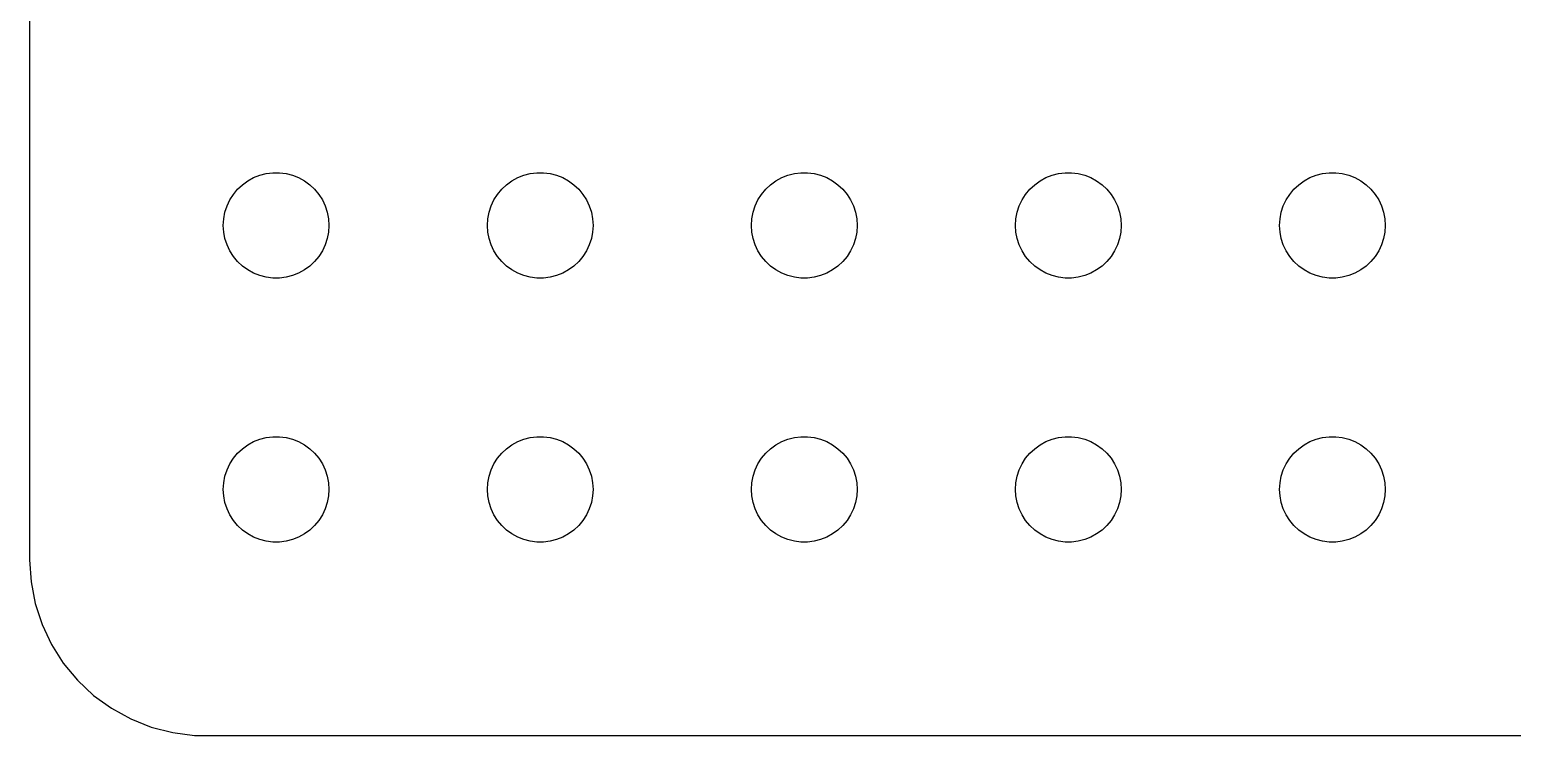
# Model space of a CAD drawing. Header units: metres. Extents: x -44 to 44, y 248 to 508.
# Drawn here: x -44.5 to -2.39, y 356.01 to 376.06 of the extents above; entities that cross this region are included whole.
import ezdxf

# ---------------------------------------------------------------- set-up
doc = ezdxf.new("R2010")
doc.units = ezdxf.units.M

msp = doc.modelspace()

# ---------------------------------------------------------------- linework, layer by layer
for p, q in [((-44.5, 395), (-44.5, 361)), ((-38.3037, 371.766), (-38.1387, 371.857)), ((-38.1387, 371.857), (-37.9635, 371.927)), ((-37.9635, 371.927), (-37.7811, 371.973)), ((-37.7811, 371.973), (-37.5942, 371.997)), ((-37.5942, 371.997), (-37.4058, 371.997)), ((-37.4058, 371.997), (-37.2189, 371.973)), ((-37.2189, 371.973), (-37.0365, 371.927)), ((-37.0365, 371.927), (-36.8613, 371.857)), ((-36.8613, 371.857), (-36.6963, 371.766)), ((-30.8037, 371.766), (-30.6387, 371.857)), ((-30.6387, 371.857), (-30.4635, 371.927)), ((-30.4635, 371.927), (-30.2811, 371.973)), ((-30.2811, 371.973), (-30.0942, 371.997)), ((-30.0942, 371.997), (-29.9058, 371.997)), ((-29.9058, 371.997), (-29.7189, 371.973)), ((-29.7189, 371.973), (-29.5365, 371.927)), ((-29.5365, 371.927), (-29.3613, 371.857)), ((-29.3613, 371.857), (-29.1963, 371.766)), ((-23.3037, 371.766), (-23.1387, 371.857)), ((-23.1387, 371.857), (-22.9635, 371.927)), ((-22.9635, 371.927), (-22.7811, 371.973)), ((-22.7811, 371.973), (-22.5942, 371.997)), ((-22.5942, 371.997), (-22.4058, 371.997)), ((-22.4058, 371.997), (-22.2189, 371.973)), ((-22.2189, 371.973), (-22.0365, 371.927)), ((-22.0365, 371.927), (-21.8613, 371.857)), ((-21.8613, 371.857), (-21.6963, 371.766)), ((-15.8037, 371.766), (-15.6387, 371.857)), ((-15.6387, 371.857), (-15.4635, 371.927)), ((-15.4635, 371.927), (-15.2811, 371.973)), ((-15.2811, 371.973), (-15.0942, 371.997)), ((-15.0942, 371.997), (-14.9058, 371.997)), ((-14.9058, 371.997), (-14.7189, 371.973)), ((-14.7189, 371.973), (-14.5365, 371.927)), ((-14.5365, 371.927), (-14.3613, 371.857)), ((-14.3613, 371.857), (-14.1963, 371.766)), ((-8.30373, 371.766), (-8.13866, 371.857)), ((-8.13866, 371.857), (-7.96352, 371.927)), ((-7.96352, 371.927), (-7.78107, 371.973)), ((-7.78107, 371.973), (-7.59418, 371.997)), ((-7.59418, 371.997), (-7.40581, 371.997)), ((-7.40581, 371.997), (-7.21892, 371.973)), ((-7.21892, 371.973), (-7.03647, 371.927)), ((-7.03647, 371.927), (-6.86133, 371.857)), ((-6.86133, 371.857), (-6.69626, 371.766)), ((-38.7135, 371.382), (-38.5934, 371.527)), ((-38.5934, 371.527), (-38.4561, 371.656)), ((-38.4561, 371.656), (-38.3037, 371.766)), ((-36.6963, 371.766), (-36.5439, 371.656)), ((-36.5439, 371.656), (-36.4065, 371.527)), ((-36.4065, 371.527), (-36.2865, 371.382)), ((-31.2135, 371.382), (-31.0934, 371.527)), ((-31.0934, 371.527), (-30.9561, 371.656)), ((-30.9561, 371.656), (-30.8037, 371.766)), ((-29.1963, 371.766), (-29.0439, 371.656)), ((-29.0439, 371.656), (-28.9065, 371.527)), ((-28.9065, 371.527), (-28.7865, 371.382)), ((-23.7135, 371.382), (-23.5934, 371.527)), ((-23.5934, 371.527), (-23.4561, 371.656)), ((-23.4561, 371.656), (-23.3037, 371.766)), ((-21.6963, 371.766), (-21.5439, 371.656)), ((-21.5439, 371.656), (-21.4065, 371.527)), ((-21.4065, 371.527), (-21.2865, 371.382)), ((-16.2135, 371.382), (-16.0934, 371.527)), ((-16.0934, 371.527), (-15.9561, 371.656)), ((-15.9561, 371.656), (-15.8037, 371.766)), ((-14.1963, 371.766), (-14.0439, 371.656)), ((-14.0439, 371.656), (-13.9065, 371.527)), ((-13.9065, 371.527), (-13.7865, 371.382)), ((-8.71352, 371.382), (-8.59344, 371.527)), ((-8.59344, 371.527), (-8.45613, 371.656)), ((-8.45613, 371.656), (-8.30373, 371.766)), ((-6.69626, 371.766), (-6.54385, 371.656)), ((-6.54385, 371.656), (-6.40654, 371.527)), ((-6.40654, 371.527), (-6.28647, 371.382)), ((-38.9529, 370.873), (-38.8947, 371.052)), ((-38.8947, 371.052), (-38.8145, 371.223)), ((-38.8145, 371.223), (-38.7135, 371.382)), ((-36.2865, 371.382), (-36.1855, 371.223)), ((-36.1855, 371.223), (-36.1053, 371.052)), ((-36.1053, 371.052), (-36.0471, 370.873)), ((-31.4529, 370.873), (-31.3947, 371.052)), ((-31.3947, 371.052), (-31.3145, 371.223)), ((-31.3145, 371.223), (-31.2135, 371.382)), ((-28.7865, 371.382), (-28.6855, 371.223)), ((-28.6855, 371.223), (-28.6053, 371.052)), ((-28.6053, 371.052), (-28.5471, 370.873)), ((-23.9529, 370.873), (-23.8947, 371.052)), ((-23.8947, 371.052), (-23.8145, 371.223)), ((-23.8145, 371.223), (-23.7135, 371.382)), ((-21.2865, 371.382), (-21.1855, 371.223)), ((-21.1855, 371.223), (-21.1053, 371.052)), ((-21.1053, 371.052), (-21.0471, 370.873)), ((-16.4529, 370.873), (-16.3947, 371.052)), ((-16.3947, 371.052), (-16.3145, 371.223)), ((-16.3145, 371.223), (-16.2135, 371.382)), ((-13.7865, 371.382), (-13.6855, 371.223)), ((-13.6855, 371.223), (-13.6053, 371.052)), ((-13.6053, 371.052), (-13.5471, 370.873)), ((-8.95287, 370.873), (-8.89465, 371.052)), ((-8.89465, 371.052), (-8.81445, 371.223)), ((-8.81445, 371.223), (-8.71352, 371.382)), ((-6.28647, 371.382), (-6.18553, 371.223)), ((-6.18553, 371.223), (-6.10533, 371.052)), ((-6.10533, 371.052), (-6.04712, 370.873)), ((-39, 370.5), (-38.9882, 370.688)), ((-38.9882, 370.688), (-38.9529, 370.873)), ((-36.0471, 370.873), (-36.0118, 370.688)), ((-36.0118, 370.688), (-36, 370.5)), ((-31.5, 370.5), (-31.4882, 370.688)), ((-31.4882, 370.688), (-31.4529, 370.873)), ((-28.5471, 370.873), (-28.5118, 370.688)), ((-28.5118, 370.688), (-28.5, 370.5)), ((-24, 370.5), (-23.9882, 370.688)), ((-23.9882, 370.688), (-23.9529, 370.873)), ((-21.0471, 370.873), (-21.0118, 370.688)), ((-21.0118, 370.688), (-21, 370.5)), ((-16.5, 370.5), (-16.4882, 370.688)), ((-16.4882, 370.688), (-16.4529, 370.873)), ((-13.5471, 370.873), (-13.5118, 370.688)), ((-13.5118, 370.688), (-13.5, 370.5)), ((-9, 370.5), (-8.98816, 370.688)), ((-8.98816, 370.688), (-8.95287, 370.873)), ((-6.04712, 370.873), (-6.01183, 370.688)), ((-6.01183, 370.688), (-6, 370.5)), ((-38.9882, 370.312), (-39, 370.5)), ((-38.9529, 370.127), (-38.9882, 370.312)), ((-36.0118, 370.312), (-36.0471, 370.127)), ((-36, 370.5), (-36.0118, 370.312)), ((-31.4882, 370.312), (-31.5, 370.5)), ((-31.4529, 370.127), (-31.4882, 370.312)), ((-28.5118, 370.312), (-28.5471, 370.127)), ((-28.5, 370.5), (-28.5118, 370.312)), ((-23.9882, 370.312), (-24, 370.5)), ((-23.9529, 370.127), (-23.9882, 370.312)), ((-21.0118, 370.312), (-21.0471, 370.127)), ((-21, 370.5), (-21.0118, 370.312)), ((-16.4882, 370.312), (-16.5, 370.5)), ((-16.4529, 370.127), (-16.4882, 370.312)), ((-13.5118, 370.312), (-13.5471, 370.127)), ((-13.5, 370.5), (-13.5118, 370.312)), ((-8.98816, 370.312), (-9, 370.5)), ((-8.95287, 370.127), (-8.98816, 370.312)), ((-6.01183, 370.312), (-6.04712, 370.127)), ((-6, 370.5), (-6.01183, 370.312)), ((-38.8947, 369.948), (-38.9529, 370.127)), ((-38.8145, 369.777), (-38.8947, 369.948)), ((-38.7135, 369.618), (-38.8145, 369.777)), ((-36.1855, 369.777), (-36.2865, 369.618)), ((-36.1053, 369.948), (-36.1855, 369.777)), ((-36.0471, 370.127), (-36.1053, 369.948)), ((-31.3947, 369.948), (-31.4529, 370.127)), ((-31.3145, 369.777), (-31.3947, 369.948)), ((-31.2135, 369.618), (-31.3145, 369.777)), ((-28.6855, 369.777), (-28.7865, 369.618)), ((-28.6053, 369.948), (-28.6855, 369.777)), ((-28.5471, 370.127), (-28.6053, 369.948)), ((-23.8947, 369.948), (-23.9529, 370.127)), ((-23.8145, 369.777), (-23.8947, 369.948)), ((-23.7135, 369.618), (-23.8145, 369.777)), ((-21.1855, 369.777), (-21.2865, 369.618)), ((-21.1053, 369.948), (-21.1855, 369.777)), ((-21.0471, 370.127), (-21.1053, 369.948)), ((-16.3947, 369.948), (-16.4529, 370.127)), ((-16.3145, 369.777), (-16.3947, 369.948)), ((-16.2135, 369.618), (-16.3145, 369.777)), ((-13.6855, 369.777), (-13.7865, 369.618)), ((-13.6053, 369.948), (-13.6855, 369.777)), ((-13.5471, 370.127), (-13.6053, 369.948)), ((-8.89465, 369.948), (-8.95287, 370.127)), ((-8.81445, 369.777), (-8.89465, 369.948)), ((-8.71352, 369.618), (-8.81445, 369.777)), ((-6.18553, 369.777), (-6.28647, 369.618)), ((-6.10533, 369.948), (-6.18553, 369.777)), ((-6.04712, 370.127), (-6.10533, 369.948)), ((-38.5934, 369.473), (-38.7135, 369.618)), ((-38.4561, 369.344), (-38.5934, 369.473)), ((-38.3037, 369.234), (-38.4561, 369.344)), ((-36.5439, 369.344), (-36.6963, 369.234)), ((-36.4065, 369.473), (-36.5439, 369.344)), ((-36.2865, 369.618), (-36.4065, 369.473)), ((-31.0934, 369.473), (-31.2135, 369.618)), ((-30.9561, 369.344), (-31.0934, 369.473)), ((-30.8037, 369.234), (-30.9561, 369.344)), ((-29.0439, 369.344), (-29.1963, 369.234)), ((-28.9065, 369.473), (-29.0439, 369.344)), ((-28.7865, 369.618), (-28.9065, 369.473)), ((-23.5934, 369.473), (-23.7135, 369.618)), ((-23.4561, 369.344), (-23.5934, 369.473)), ((-23.3037, 369.234), (-23.4561, 369.344)), ((-21.5439, 369.344), (-21.6963, 369.234)), ((-21.4065, 369.473), (-21.5439, 369.344)), ((-21.2865, 369.618), (-21.4065, 369.473)), ((-16.0934, 369.473), (-16.2135, 369.618)), ((-15.9561, 369.344), (-16.0934, 369.473)), ((-15.8037, 369.234), (-15.9561, 369.344)), ((-14.0439, 369.344), (-14.1963, 369.234)), ((-13.9065, 369.473), (-14.0439, 369.344)), ((-13.7865, 369.618), (-13.9065, 369.473)), ((-8.59344, 369.473), (-8.71352, 369.618)), ((-8.45613, 369.344), (-8.59344, 369.473)), ((-8.30373, 369.234), (-8.45613, 369.344)), ((-6.54385, 369.344), (-6.69626, 369.234)), ((-6.40654, 369.473), (-6.54385, 369.344)), ((-6.28647, 369.618), (-6.40654, 369.473)), ((-38.1387, 369.143), (-38.3037, 369.234)), ((-37.9635, 369.073), (-38.1387, 369.143)), ((-37.7811, 369.027), (-37.9635, 369.073)), ((-37.5942, 369.003), (-37.7811, 369.027)), ((-37.4058, 369.003), (-37.5942, 369.003)), ((-37.2189, 369.027), (-37.4058, 369.003)), ((-37.0365, 369.073), (-37.2189, 369.027)), ((-36.8613, 369.143), (-37.0365, 369.073)), ((-36.6963, 369.234), (-36.8613, 369.143)), ((-30.6387, 369.143), (-30.8037, 369.234)), ((-30.4635, 369.073), (-30.6387, 369.143)), ((-30.2811, 369.027), (-30.4635, 369.073)), ((-30.0942, 369.003), (-30.2811, 369.027)), ((-29.9058, 369.003), (-30.0942, 369.003)), ((-29.7189, 369.027), (-29.9058, 369.003)), ((-29.5365, 369.073), (-29.7189, 369.027)), ((-29.3613, 369.143), (-29.5365, 369.073)), ((-29.1963, 369.234), (-29.3613, 369.143)), ((-23.1387, 369.143), (-23.3037, 369.234)), ((-22.9635, 369.073), (-23.1387, 369.143)), ((-22.7811, 369.027), (-22.9635, 369.073)), ((-22.5942, 369.003), (-22.7811, 369.027)), ((-22.4058, 369.003), (-22.5942, 369.003)), ((-22.2189, 369.027), (-22.4058, 369.003)), ((-22.0365, 369.073), (-22.2189, 369.027)), ((-21.8613, 369.143), (-22.0365, 369.073)), ((-21.6963, 369.234), (-21.8613, 369.143)), ((-15.6387, 369.143), (-15.8037, 369.234)), ((-15.4635, 369.073), (-15.6387, 369.143)), ((-15.2811, 369.027), (-15.4635, 369.073)), ((-15.0942, 369.003), (-15.2811, 369.027)), ((-14.9058, 369.003), (-15.0942, 369.003)), ((-14.7189, 369.027), (-14.9058, 369.003)), ((-14.5365, 369.073), (-14.7189, 369.027)), ((-14.3613, 369.143), (-14.5365, 369.073)), ((-14.1963, 369.234), (-14.3613, 369.143)), ((-8.13866, 369.143), (-8.30373, 369.234)), ((-7.96352, 369.073), (-8.13866, 369.143)), ((-7.78107, 369.027), (-7.96352, 369.073)), ((-7.59418, 369.003), (-7.78107, 369.027)), ((-7.40581, 369.003), (-7.59418, 369.003)), ((-7.21892, 369.027), (-7.40581, 369.003)), ((-7.03647, 369.073), (-7.21892, 369.027)), ((-6.86133, 369.143), (-7.03647, 369.073)), ((-6.69626, 369.234), (-6.86133, 369.143)), ((-38.4561, 364.156), (-38.3037, 364.266)), ((-38.3037, 364.266), (-38.1387, 364.357)), ((-38.1387, 364.357), (-37.9635, 364.427)), ((-37.9635, 364.427), (-37.7811, 364.473)), ((-37.7811, 364.473), (-37.5942, 364.497)), ((-37.5942, 364.497), (-37.4058, 364.497)), ((-37.4058, 364.497), (-37.2189, 364.473)), ((-37.2189, 364.473), (-37.0365, 364.427)), ((-37.0365, 364.427), (-36.8613, 364.357)), ((-36.8613, 364.357), (-36.6963, 364.266)), ((-36.6963, 364.266), (-36.5439, 364.156)), ((-30.9561, 364.156), (-30.8037, 364.266)), ((-30.8037, 364.266), (-30.6387, 364.357)), ((-30.6387, 364.357), (-30.4635, 364.427)), ((-30.4635, 364.427), (-30.2811, 364.473)), ((-30.2811, 364.473), (-30.0942, 364.497)), ((-30.0942, 364.497), (-29.9058, 364.497)), ((-29.9058, 364.497), (-29.7189, 364.473)), ((-29.7189, 364.473), (-29.5365, 364.427)), ((-29.5365, 364.427), (-29.3613, 364.357)), ((-29.3613, 364.357), (-29.1963, 364.266)), ((-29.1963, 364.266), (-29.0439, 364.156)), ((-23.4561, 364.156), (-23.3037, 364.266)), ((-23.3037, 364.266), (-23.1387, 364.357)), ((-23.1387, 364.357), (-22.9635, 364.427)), ((-22.9635, 364.427), (-22.7811, 364.473)), ((-22.7811, 364.473), (-22.5942, 364.497)), ((-22.5942, 364.497), (-22.4058, 364.497)), ((-22.4058, 364.497), (-22.2189, 364.473)), ((-22.2189, 364.473), (-22.0365, 364.427)), ((-22.0365, 364.427), (-21.8613, 364.357)), ((-21.8613, 364.357), (-21.6963, 364.266)), ((-21.6963, 364.266), (-21.5439, 364.156)), ((-15.9561, 364.156), (-15.8037, 364.266)), ((-15.8037, 364.266), (-15.6387, 364.357)), ((-15.6387, 364.357), (-15.4635, 364.427)), ((-15.4635, 364.427), (-15.2811, 364.473)), ((-15.2811, 364.473), (-15.0942, 364.497)), ((-15.0942, 364.497), (-14.9058, 364.497)), ((-14.9058, 364.497), (-14.7189, 364.473)), ((-14.7189, 364.473), (-14.5365, 364.427)), ((-14.5365, 364.427), (-14.3613, 364.357)), ((-14.3613, 364.357), (-14.1963, 364.266)), ((-14.1963, 364.266), (-14.0439, 364.156)), ((-8.45613, 364.156), (-8.30373, 364.266)), ((-8.30373, 364.266), (-8.13866, 364.357)), ((-8.13866, 364.357), (-7.96352, 364.427)), ((-7.96352, 364.427), (-7.78107, 364.473)), ((-7.78107, 364.473), (-7.59418, 364.497)), ((-7.59418, 364.497), (-7.40581, 364.497)), ((-7.40581, 364.497), (-7.21892, 364.473)), ((-7.21892, 364.473), (-7.03647, 364.427)), ((-7.03647, 364.427), (-6.86133, 364.357)), ((-6.86133, 364.357), (-6.69626, 364.266)), ((-6.69626, 364.266), (-6.54385, 364.156)), ((-38.8145, 363.723), (-38.7135, 363.882)), ((-38.7135, 363.882), (-38.5934, 364.027)), ((-38.5934, 364.027), (-38.4561, 364.156)), ((-36.5439, 364.156), (-36.4065, 364.027)), ((-36.4065, 364.027), (-36.2865, 363.882)), ((-36.2865, 363.882), (-36.1855, 363.723)), ((-31.3145, 363.723), (-31.2135, 363.882)), ((-31.2135, 363.882), (-31.0934, 364.027)), ((-31.0934, 364.027), (-30.9561, 364.156)), ((-29.0439, 364.156), (-28.9065, 364.027)), ((-28.9065, 364.027), (-28.7865, 363.882)), ((-28.7865, 363.882), (-28.6855, 363.723)), ((-23.8145, 363.723), (-23.7135, 363.882)), ((-23.7135, 363.882), (-23.5934, 364.027)), ((-23.5934, 364.027), (-23.4561, 364.156)), ((-21.5439, 364.156), (-21.4065, 364.027)), ((-21.4065, 364.027), (-21.2865, 363.882)), ((-21.2865, 363.882), (-21.1855, 363.723)), ((-16.3145, 363.723), (-16.2135, 363.882)), ((-16.2135, 363.882), (-16.0934, 364.027)), ((-16.0934, 364.027), (-15.9561, 364.156)), ((-14.0439, 364.156), (-13.9065, 364.027)), ((-13.9065, 364.027), (-13.7865, 363.882)), ((-13.7865, 363.882), (-13.6855, 363.723)), ((-8.81445, 363.723), (-8.71352, 363.882)), ((-8.71352, 363.882), (-8.59344, 364.027)), ((-8.59344, 364.027), (-8.45613, 364.156)), ((-6.54385, 364.156), (-6.40654, 364.027)), ((-6.40654, 364.027), (-6.28647, 363.882)), ((-6.28647, 363.882), (-6.18553, 363.723)), ((-38.9529, 363.373), (-38.8947, 363.552)), ((-38.8947, 363.552), (-38.8145, 363.723)), ((-36.1855, 363.723), (-36.1053, 363.552)), ((-36.1053, 363.552), (-36.0471, 363.373)), ((-31.4529, 363.373), (-31.3947, 363.552)), ((-31.3947, 363.552), (-31.3145, 363.723)), ((-28.6855, 363.723), (-28.6053, 363.552)), ((-28.6053, 363.552), (-28.5471, 363.373)), ((-23.9529, 363.373), (-23.8947, 363.552)), ((-23.8947, 363.552), (-23.8145, 363.723)), ((-21.1855, 363.723), (-21.1053, 363.552)), ((-21.1053, 363.552), (-21.0471, 363.373)), ((-16.4529, 363.373), (-16.3947, 363.552)), ((-16.3947, 363.552), (-16.3145, 363.723)), ((-13.6855, 363.723), (-13.6053, 363.552)), ((-13.6053, 363.552), (-13.5471, 363.373)), ((-8.95287, 363.373), (-8.89465, 363.552)), ((-8.89465, 363.552), (-8.81445, 363.723)), ((-6.18553, 363.723), (-6.10533, 363.552)), ((-6.10533, 363.552), (-6.04712, 363.373)), ((-39, 363), (-38.9882, 363.188)), ((-38.9882, 362.812), (-39, 363)), ((-38.9882, 363.188), (-38.9529, 363.373)), ((-36.0471, 363.373), (-36.0118, 363.188)), ((-36.0118, 363.188), (-36, 363)), ((-36, 363), (-36.0118, 362.812)), ((-31.5, 363), (-31.4882, 363.188)), ((-31.4882, 362.812), (-31.5, 363)), ((-31.4882, 363.188), (-31.4529, 363.373)), ((-28.5471, 363.373), (-28.5118, 363.188)), ((-28.5118, 363.188), (-28.5, 363)), ((-28.5, 363), (-28.5118, 362.812)), ((-24, 363), (-23.9882, 363.188)), ((-23.9882, 362.812), (-24, 363)), ((-23.9882, 363.188), (-23.9529, 363.373)), ((-21.0471, 363.373), (-21.0118, 363.188)), ((-21.0118, 363.188), (-21, 363)), ((-21, 363), (-21.0118, 362.812)), ((-16.5, 363), (-16.4882, 363.188)), ((-16.4882, 362.812), (-16.5, 363)), ((-16.4882, 363.188), (-16.4529, 363.373)), ((-13.5471, 363.373), (-13.5118, 363.188)), ((-13.5118, 363.188), (-13.5, 363)), ((-13.5, 363), (-13.5118, 362.812)), ((-9, 363), (-8.98816, 363.188)), ((-8.98816, 362.812), (-9, 363)), ((-8.98816, 363.188), (-8.95287, 363.373)), ((-6.04712, 363.373), (-6.01183, 363.188)), ((-6.01183, 363.188), (-6, 363)), ((-6, 363), (-6.01183, 362.812)), ((-38.9529, 362.627), (-38.9882, 362.812)), ((-38.8947, 362.448), (-38.9529, 362.627)), ((-36.0471, 362.627), (-36.1053, 362.448)), ((-36.0118, 362.812), (-36.0471, 362.627)), ((-31.4529, 362.627), (-31.4882, 362.812)), ((-31.3947, 362.448), (-31.4529, 362.627)), ((-28.5471, 362.627), (-28.6053, 362.448)), ((-28.5118, 362.812), (-28.5471, 362.627)), ((-23.9529, 362.627), (-23.9882, 362.812)), ((-23.8947, 362.448), (-23.9529, 362.627)), ((-21.0471, 362.627), (-21.1053, 362.448)), ((-21.0118, 362.812), (-21.0471, 362.627)), ((-16.4529, 362.627), (-16.4882, 362.812)), ((-16.3947, 362.448), (-16.4529, 362.627)), ((-13.5471, 362.627), (-13.6053, 362.448)), ((-13.5118, 362.812), (-13.5471, 362.627)), ((-8.95287, 362.627), (-8.98816, 362.812)), ((-8.89465, 362.448), (-8.95287, 362.627)), ((-6.04712, 362.627), (-6.10533, 362.448)), ((-6.01183, 362.812), (-6.04712, 362.627)), ((-38.8145, 362.277), (-38.8947, 362.448)), ((-38.7135, 362.118), (-38.8145, 362.277)), ((-36.1855, 362.277), (-36.2865, 362.118)), ((-36.1053, 362.448), (-36.1855, 362.277)), ((-31.3145, 362.277), (-31.3947, 362.448)), ((-31.2135, 362.118), (-31.3145, 362.277)), ((-28.6855, 362.277), (-28.7865, 362.118)), ((-28.6053, 362.448), (-28.6855, 362.277)), ((-23.8145, 362.277), (-23.8947, 362.448)), ((-23.7135, 362.118), (-23.8145, 362.277)), ((-21.1855, 362.277), (-21.2865, 362.118)), ((-21.1053, 362.448), (-21.1855, 362.277)), ((-16.3145, 362.277), (-16.3947, 362.448)), ((-16.2135, 362.118), (-16.3145, 362.277)), ((-13.6855, 362.277), (-13.7865, 362.118)), ((-13.6053, 362.448), (-13.6855, 362.277)), ((-8.81445, 362.277), (-8.89465, 362.448)), ((-8.71352, 362.118), (-8.81445, 362.277)), ((-6.18553, 362.277), (-6.28647, 362.118)), ((-6.10533, 362.448), (-6.18553, 362.277)), ((-38.5934, 361.973), (-38.7135, 362.118)), ((-38.4561, 361.844), (-38.5934, 361.973)), ((-38.3037, 361.734), (-38.4561, 361.844)), ((-38.1387, 361.643), (-38.3037, 361.734)), ((-36.6963, 361.734), (-36.8613, 361.643)), ((-36.5439, 361.844), (-36.6963, 361.734)), ((-36.4065, 361.973), (-36.5439, 361.844)), ((-36.2865, 362.118), (-36.4065, 361.973)), ((-31.0934, 361.973), (-31.2135, 362.118)), ((-30.9561, 361.844), (-31.0934, 361.973)), ((-30.8037, 361.734), (-30.9561, 361.844)), ((-30.6387, 361.643), (-30.8037, 361.734)), ((-29.1963, 361.734), (-29.3613, 361.643)), ((-29.0439, 361.844), (-29.1963, 361.734)), ((-28.9065, 361.973), (-29.0439, 361.844)), ((-28.7865, 362.118), (-28.9065, 361.973)), ((-23.5934, 361.973), (-23.7135, 362.118)), ((-23.4561, 361.844), (-23.5934, 361.973)), ((-23.3037, 361.734), (-23.4561, 361.844)), ((-23.1387, 361.643), (-23.3037, 361.734)), ((-21.6963, 361.734), (-21.8613, 361.643)), ((-21.5439, 361.844), (-21.6963, 361.734)), ((-21.4065, 361.973), (-21.5439, 361.844)), ((-21.2865, 362.118), (-21.4065, 361.973)), ((-16.0934, 361.973), (-16.2135, 362.118)), ((-15.9561, 361.844), (-16.0934, 361.973)), ((-15.8037, 361.734), (-15.9561, 361.844)), ((-15.6387, 361.643), (-15.8037, 361.734)), ((-14.1963, 361.734), (-14.3613, 361.643)), ((-14.0439, 361.844), (-14.1963, 361.734)), ((-13.9065, 361.973), (-14.0439, 361.844)), ((-13.7865, 362.118), (-13.9065, 361.973)), ((-8.59344, 361.973), (-8.71352, 362.118)), ((-8.45613, 361.844), (-8.59344, 361.973)), ((-8.30373, 361.734), (-8.45613, 361.844)), ((-8.13866, 361.643), (-8.30373, 361.734)), ((-6.69626, 361.734), (-6.86133, 361.643)), ((-6.54385, 361.844), (-6.69626, 361.734)), ((-6.40654, 361.973), (-6.54385, 361.844)), ((-6.28647, 362.118), (-6.40654, 361.973)), ((-37.9635, 361.573), (-38.1387, 361.643)), ((-37.7811, 361.527), (-37.9635, 361.573)), ((-37.5942, 361.503), (-37.7811, 361.527)), ((-37.4058, 361.503), (-37.5942, 361.503)), ((-37.2189, 361.527), (-37.4058, 361.503)), ((-37.0365, 361.573), (-37.2189, 361.527)), ((-36.8613, 361.643), (-37.0365, 361.573)), ((-30.4635, 361.573), (-30.6387, 361.643)), ((-30.2811, 361.527), (-30.4635, 361.573)), ((-30.0942, 361.503), (-30.2811, 361.527)), ((-29.9058, 361.503), (-30.0942, 361.503)), ((-29.7189, 361.527), (-29.9058, 361.503)), ((-29.5365, 361.573), (-29.7189, 361.527)), ((-29.3613, 361.643), (-29.5365, 361.573)), ((-22.9635, 361.573), (-23.1387, 361.643)), ((-22.7811, 361.527), (-22.9635, 361.573)), ((-22.5942, 361.503), (-22.7811, 361.527)), ((-22.4058, 361.503), (-22.5942, 361.503)), ((-22.2189, 361.527), (-22.4058, 361.503)), ((-22.0365, 361.573), (-22.2189, 361.527)), ((-21.8613, 361.643), (-22.0365, 361.573)), ((-15.4635, 361.573), (-15.6387, 361.643)), ((-15.2811, 361.527), (-15.4635, 361.573)), ((-15.0942, 361.503), (-15.2811, 361.527)), ((-14.9058, 361.503), (-15.0942, 361.503)), ((-14.7189, 361.527), (-14.9058, 361.503)), ((-14.5365, 361.573), (-14.7189, 361.527)), ((-14.3613, 361.643), (-14.5365, 361.573)), ((-7.96352, 361.573), (-8.13866, 361.643)), ((-7.78107, 361.527), (-7.96352, 361.573)), ((-7.59418, 361.503), (-7.78107, 361.527)), ((-7.40581, 361.503), (-7.59418, 361.503)), ((-7.21892, 361.527), (-7.40581, 361.503)), ((-7.03647, 361.573), (-7.21892, 361.527)), ((-6.86133, 361.643), (-7.03647, 361.573)), ((-44.5, 361), (-44.4606, 360.373)), ((-44.4606, 360.373), (-44.3429, 359.757)), ((-44.3429, 359.757), (-44.1489, 359.159)), ((-44.1489, 359.159), (-43.8815, 358.591)), ((-43.8815, 358.591), (-43.5451, 358.061)), ((-43.5451, 358.061), (-43.1448, 357.577)), ((-43.1448, 357.577), (-42.6871, 357.147)), ((-42.6871, 357.147), (-42.1791, 356.778)), ((-42.1791, 356.778), (-41.6289, 356.476)), ((-41.6289, 356.476), (-41.0451, 356.245)), ((-41.0451, 356.245), (-40.4369, 356.089)), ((-40.4369, 356.089), (-39.8139, 356.01)), ((-39.8139, 356.01), (39.8139, 356.01))]:
    msp.add_line(p, q)

doc.saveas('drawing.dxf')
